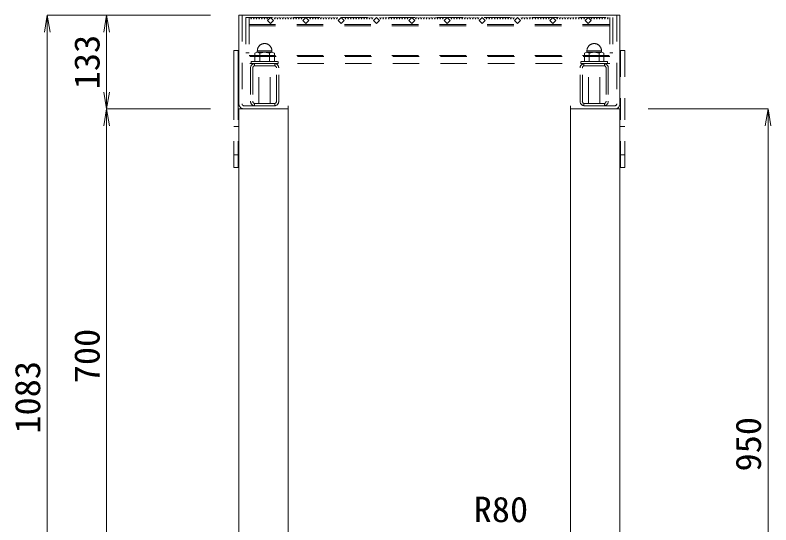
# Model space of a CAD drawing. Units: millimetres at full size. Extents: x -734 to 58102, y 49499 to 87169.
# Drawn here: x 44415 to 45486, y 77124 to 77846 of the extents above; entities that cross this region are included whole.
import ezdxf
from ezdxf.enums import TextEntityAlignment as Align

# ---------------------------------------------------------------- set-up
doc = ezdxf.new("R2010")
doc.units = ezdxf.units.MM
doc.header["$LTSCALE"] = 50
doc.linetypes.add('USER1', pattern=[1.35, 0.75, -0.6])
for name, color, linetype, lineweight in [('寸法線', 7, 'Continuous', 13), ('引出線', 4, 'Continuous', 13), ('本体', 2, 'Continuous', 20), ('ｸﾞﾚｰﾁﾝｸﾞ', 7, 'USER1', 9)]:
    doc.layers.add(name, color=color, linetype=linetype, lineweight=lineweight)
doc.styles.add('ＭＳ 明朝', font='')
doc.styles.get('ＭＳ 明朝').set_extended_font_data('MS Mincho')

# ---------------------------------------------------------------- blocks, each defined once
blk = doc.blocks.new('open_arrow')
at = {"color": 0, "linetype": 'Continuous', "lineweight": -2}
blk.add_lwpolyline([(7.5, 1.25), (0, 0), (7.5, -1.25)], dxfattribs=at)

msp = doc.modelspace()

# ---------------------------------------------------------------- linework, layer by layer
at = {"layer": '寸法線'}
for p, q in [((44460.26, 76763.03), (44460.26, 77846.03)), ((44691.67, 77846.03), (44460.26, 77846.03)), ((44544.4, 77846.03), (44544.4, 77713.03)), ((44691.67, 77846.03), (44544.4, 77846.03)), ((44544.4, 77713.03), (44544.4, 77013.03)), ((44691.67, 77713.03), (44544.4, 77713.03)), ((44691.67, 77713.03), (44544.4, 77713.03)), ((45311.67, 77713.03), (45481.53, 77713.03)), ((45481.53, 77713.03), (45481.53, 76763.03))]:
    msp.add_line(p, q, dxfattribs=at)
at = {"layer": '本体'}
for p, q in [((44731.67, 76763.03), (44731.67, 77713.03)), ((44801.67, 77713.03), (44731.67, 77713.03)), ((44801.67, 77107.07), (44801.67, 77713.03)), ((45201.67, 77107.07), (45201.67, 77713.03)), ((45271.67, 77713.03), (45201.67, 77713.03)), ((45271.67, 76763.03), (45271.67, 77713.03))]:
    msp.add_line(p, q, dxfattribs=at)
at = {"layer": 'ｸﾞﾚｰﾁﾝｸﾞ', "linetype": 'Continuous'}
for p, q in [((44731.67, 77846.03), (45271.67, 77846.03)), ((44731.67, 77846.03), (44731.67, 77720.53)), ((45271.67, 77846.03), (45271.67, 77720.53)), ((44724.67, 77796.03), (44724.67, 77713.03)), ((44724.67, 77796.03), (44730.67, 77796.03)), ((44730.67, 77796.03), (44730.67, 77713.03))]:
    msp.add_line(p, q, dxfattribs=at)
at = {"layer": 'ｸﾞﾚｰﾁﾝｸﾞ'}
for p, q in [((44736.17, 77846.03), (44736.17, 77720.53)), ((44741.67, 77842.53), (44741.67, 77792.53)), ((44746.17, 77842.53), (44746.17, 77777.53)), ((44746.17, 77842.53), (44746.17, 77792.53)), ((44748.17, 77842.53), (44749.07, 77840.43)), ((44749.07, 77840.43), (44749.97, 77842.53)), ((44751.97, 77842.53), (44752.87, 77840.43)), ((44752.87, 77840.43), (44753.77, 77842.53)), ((44755.77, 77842.53), (44756.67, 77840.43)), ((44756.67, 77840.43), (44757.57, 77842.53)), ((44759.57, 77842.53), (44760.47, 77840.43)), ((44760.47, 77840.43), (44761.37, 77842.53)), ((44763.37, 77842.53), (44764.27, 77840.43)), ((44764.27, 77840.43), (44765.17, 77842.53)), ((44767.17, 77842.53), (44768.07, 77840.43)), ((44768.07, 77840.43), (44768.97, 77842.53)), ((44770.97, 77842.53), (44771.87, 77840.43)), ((44771.87, 77840.43), (44772.77, 77842.53)), ((44776.67, 77842.53), (44772.43, 77838.29)), ((44780.92, 77838.29), (44776.67, 77842.53)), ((44781.67, 77842.53), (44782.57, 77840.43)), ((44782.57, 77840.43), (44783.47, 77842.53)), ((44785.47, 77842.53), (44786.37, 77840.43)), ((44786.37, 77840.43), (44787.27, 77842.53)), ((44789.27, 77842.53), (44790.17, 77840.43)), ((44790.17, 77840.43), (44791.07, 77842.53)), ((44793.07, 77842.53), (44793.97, 77840.43)), ((44793.97, 77840.43), (44794.87, 77842.53)), ((44796.87, 77842.53), (44797.77, 77840.43)), ((44797.77, 77840.43), (44798.67, 77842.53)), ((44800.67, 77842.53), (44801.57, 77840.43)), ((44801.57, 77840.43), (44802.47, 77842.53)), ((44804.47, 77842.53), (44805.37, 77840.43)), ((44805.37, 77840.43), (44806.27, 77842.53)), ((44808.27, 77842.53), (44809.17, 77840.43)), ((44809.17, 77840.43), (44810.07, 77842.53)), ((44812.07, 77842.53), (44812.97, 77840.43)), ((44812.97, 77840.43), (44813.87, 77842.53)), ((44815.87, 77842.53), (44816.77, 77840.43)), ((44816.77, 77840.43), (44817.67, 77842.53)), ((44819.67, 77842.53), (44820.57, 77840.43)), ((44820.57, 77840.43), (44821.47, 77842.53)), ((44826.67, 77842.53), (44822.43, 77838.29)), ((44830.92, 77838.29), (44826.67, 77842.53)), ((44831.67, 77842.53), (44832.57, 77840.43)), ((44832.57, 77840.43), (44833.47, 77842.53)), ((44835.47, 77842.53), (44836.37, 77840.43)), ((44836.37, 77840.43), (44837.27, 77842.53)), ((44839.27, 77842.53), (44840.17, 77840.43)), ((44840.17, 77840.43), (44841.07, 77842.53)), ((44843.07, 77842.53), (44843.97, 77840.43)), ((44843.97, 77840.43), (44844.87, 77842.53)), ((44846.87, 77842.53), (44847.77, 77840.43)), ((44847.77, 77840.43), (44848.67, 77842.53)), ((44850.67, 77842.53), (44851.57, 77840.43)), ((44851.57, 77840.43), (44852.47, 77842.53)), ((44854.47, 77842.53), (44855.37, 77840.43)), ((44855.37, 77840.43), (44856.27, 77842.53)), ((44858.27, 77842.53), (44859.17, 77840.43)), ((44859.17, 77840.43), (44860.07, 77842.53)), ((44862.07, 77842.53), (44862.97, 77840.43)), ((44862.97, 77840.43), (44863.87, 77842.53)), ((44865.87, 77842.53), (44866.77, 77840.43)), ((44866.77, 77840.43), (44867.67, 77842.53)), ((44869.67, 77842.53), (44870.57, 77840.43)), ((44870.57, 77840.43), (44871.47, 77842.53)), ((44876.67, 77842.53), (44872.43, 77838.29)), ((44880.92, 77838.29), (44876.67, 77842.53)), ((44881.67, 77842.53), (44882.57, 77840.43)), ((44882.57, 77840.43), (44883.47, 77842.53)), ((44885.47, 77842.53), (44886.37, 77840.43)), ((44886.37, 77840.43), (44887.27, 77842.53)), ((44889.27, 77842.53), (44890.17, 77840.43)), ((44890.17, 77840.43), (44891.07, 77842.53)), ((44893.07, 77842.53), (44893.97, 77840.43)), ((44893.97, 77840.43), (44894.87, 77842.53)), ((44896.87, 77842.53), (44897.77, 77840.43)), ((44897.77, 77840.43), (44898.67, 77842.53)), ((44900.67, 77842.53), (44901.57, 77840.43)), ((44901.57, 77840.43), (44902.47, 77842.53)), ((44904.47, 77842.53), (44905.37, 77840.43)), ((44905.37, 77840.43), (44906.27, 77842.53)), ((44908.27, 77842.53), (44909.17, 77840.43)), ((44909.17, 77840.43), (44910.07, 77842.53)), ((44912.07, 77842.53), (44912.97, 77840.43)), ((44912.97, 77840.43), (44913.87, 77842.53)), ((44915.87, 77842.53), (44916.77, 77840.43)), ((44916.77, 77840.43), (44917.67, 77842.53)), ((44919.67, 77842.53), (44920.57, 77840.43)), ((44920.57, 77840.43), (44921.47, 77842.53)), ((44926.67, 77842.53), (44922.43, 77838.29)), ((44930.92, 77838.29), (44926.67, 77842.53)), ((44931.67, 77842.53), (44932.57, 77840.43)), ((44932.57, 77840.43), (44933.47, 77842.53)), ((44935.47, 77842.53), (44936.37, 77840.43)), ((44936.37, 77840.43), (44937.27, 77842.53)), ((44939.27, 77842.53), (44940.17, 77840.43)), ((44940.17, 77840.43), (44941.07, 77842.53)), ((44943.07, 77842.53), (44943.97, 77840.43)), ((44943.97, 77840.43), (44944.87, 77842.53)), ((44946.87, 77842.53), (44947.77, 77840.43)), ((44947.77, 77840.43), (44948.67, 77842.53)), ((44950.67, 77842.53), (44951.57, 77840.43)), ((44951.57, 77840.43), (44952.47, 77842.53)), ((44954.47, 77842.53), (44955.37, 77840.43)), ((44955.37, 77840.43), (44956.27, 77842.53)), ((44958.27, 77842.53), (44959.17, 77840.43)), ((44959.17, 77840.43), (44960.07, 77842.53)), ((44962.07, 77842.53), (44962.97, 77840.43)), ((44962.97, 77840.43), (44963.87, 77842.53)), ((44965.87, 77842.53), (44966.77, 77840.43)), ((44966.77, 77840.43), (44967.67, 77842.53)), ((44969.67, 77842.53), (44970.58, 77840.43)), ((44970.58, 77840.43), (44971.47, 77842.53)), ((44976.67, 77842.53), (44972.43, 77838.29)), ((44980.92, 77838.29), (44976.67, 77842.53)), ((44981.67, 77842.53), (44982.57, 77840.43)), ((44982.57, 77840.43), (44983.47, 77842.53)), ((44985.47, 77842.53), (44986.37, 77840.43)), ((44986.37, 77840.43), (44987.27, 77842.53)), ((44989.27, 77842.53), (44990.17, 77840.43)), ((44990.17, 77840.43), (44991.07, 77842.53)), ((44993.07, 77842.53), (44993.97, 77840.43)), ((44993.97, 77840.43), (44994.87, 77842.53)), ((44996.87, 77842.53), (44997.77, 77840.43)), ((44997.77, 77840.43), (44998.67, 77842.53)), ((45000.67, 77842.53), (45001.57, 77840.43)), ((45002.67, 77842.53), (45001.78, 77840.43)), ((45005.58, 77840.43), (45004.68, 77842.53)), ((45006.47, 77842.53), (45005.58, 77840.43)), ((45009.37, 77840.43), (45008.48, 77842.53)), ((45010.27, 77842.53), (45009.37, 77840.43)), ((45013.17, 77840.43), (45012.28, 77842.53)), ((45014.08, 77842.53), (45013.17, 77840.43)), ((45016.98, 77840.43), (45016.08, 77842.53)), ((45017.87, 77842.53), (45016.98, 77840.43)), ((45020.78, 77840.43), (45019.87, 77842.53)), ((45021.67, 77842.53), (45020.78, 77840.43)), ((45022.43, 77838.29), (45026.68, 77842.53)), ((45026.68, 77842.53), (45030.92, 77838.29)), ((45032.77, 77840.43), (45031.87, 77842.53)), ((45033.68, 77842.53), (45032.77, 77840.43)), ((45036.58, 77840.43), (45035.68, 77842.53)), ((45037.48, 77842.53), (45036.58, 77840.43)), ((45040.38, 77840.43), (45039.48, 77842.53)), ((45041.28, 77842.53), (45040.38, 77840.43)), ((45044.18, 77840.43), (45043.28, 77842.53)), ((45045.08, 77842.53), (45044.18, 77840.43)), ((45047.98, 77840.43), (45047.08, 77842.53)), ((45048.88, 77842.53), (45047.98, 77840.43)), ((45051.78, 77840.43), (45050.88, 77842.53)), ((45052.68, 77842.53), (45051.78, 77840.43)), ((45055.58, 77840.43), (45054.68, 77842.53)), ((45056.48, 77842.53), (45055.58, 77840.43)), ((45059.38, 77840.43), (45058.48, 77842.53)), ((45060.28, 77842.53), (45059.38, 77840.43)), ((45063.18, 77840.43), (45062.28, 77842.53)), ((45064.08, 77842.53), (45063.18, 77840.43)), ((45066.98, 77840.43), (45066.08, 77842.53)), ((45067.88, 77842.53), (45066.98, 77840.43)), ((45070.78, 77840.43), (45069.88, 77842.53)), ((45071.68, 77842.53), (45070.78, 77840.43)), ((45072.43, 77838.29), (45076.68, 77842.53)), ((45076.68, 77842.53), (45080.92, 77838.29)), ((45082.77, 77840.43), (45081.87, 77842.53)), ((45083.68, 77842.53), (45082.77, 77840.43)), ((45086.58, 77840.43), (45085.67, 77842.53)), ((45087.48, 77842.53), (45086.58, 77840.43)), ((45090.37, 77840.43), (45089.47, 77842.53)), ((45091.28, 77842.53), (45090.37, 77840.43)), ((45094.17, 77840.43), (45093.27, 77842.53)), ((45095.08, 77842.53), (45094.17, 77840.43)), ((45097.97, 77840.43), (45097.07, 77842.53)), ((45098.88, 77842.53), (45097.97, 77840.43)), ((45101.77, 77840.43), (45100.87, 77842.53)), ((45102.68, 77842.53), (45101.77, 77840.43)), ((45105.57, 77840.43), (45104.67, 77842.53)), ((45106.48, 77842.53), (45105.57, 77840.43)), ((45109.37, 77840.43), (45108.47, 77842.53)), ((45110.28, 77842.53), (45109.37, 77840.43)), ((45113.17, 77840.43), (45112.27, 77842.53)), ((45114.08, 77842.53), (45113.17, 77840.43)), ((45116.97, 77840.43), (45116.07, 77842.53)), ((45117.88, 77842.53), (45116.97, 77840.43)), ((45120.77, 77840.43), (45119.87, 77842.53)), ((45121.67, 77842.53), (45120.77, 77840.43)), ((45122.43, 77838.29), (45126.68, 77842.53)), ((45126.68, 77842.53), (45130.92, 77838.29)), ((45132.77, 77840.43), (45131.87, 77842.53)), ((45133.68, 77842.53), (45132.77, 77840.43)), ((45136.58, 77840.43), (45135.68, 77842.53)), ((45137.48, 77842.53), (45136.58, 77840.43)), ((45140.38, 77840.43), (45139.48, 77842.53)), ((45141.28, 77842.53), (45140.38, 77840.43)), ((45144.18, 77840.43), (45143.28, 77842.53)), ((45145.08, 77842.53), (45144.18, 77840.43)), ((45147.98, 77840.43), (45147.08, 77842.53)), ((45148.87, 77842.53), (45147.98, 77840.43)), ((45151.78, 77840.43), (45150.88, 77842.53)), ((45152.68, 77842.53), (45151.78, 77840.43)), ((45155.58, 77840.43), (45154.68, 77842.53)), ((45156.48, 77842.53), (45155.58, 77840.43)), ((45159.38, 77840.43), (45158.48, 77842.53)), ((45160.28, 77842.53), (45159.38, 77840.43)), ((45163.18, 77840.43), (45162.28, 77842.53)), ((45164.08, 77842.53), (45163.18, 77840.43)), ((45166.98, 77840.43), (45166.08, 77842.53)), ((45167.88, 77842.53), (45166.98, 77840.43)), ((45170.78, 77840.43), (45169.88, 77842.53)), ((45171.68, 77842.53), (45170.78, 77840.43)), ((45172.43, 77838.29), (45176.68, 77842.53)), ((45176.68, 77842.53), (45180.92, 77838.29)), ((45182.77, 77840.43), (45181.87, 77842.53)), ((45183.68, 77842.53), (45182.77, 77840.43)), ((45186.58, 77840.43), (45185.68, 77842.53)), ((45187.48, 77842.53), (45186.58, 77840.43)), ((45190.38, 77840.43), (45189.48, 77842.53)), ((45191.28, 77842.53), (45190.38, 77840.43)), ((45194.18, 77840.43), (45193.28, 77842.53)), ((45195.08, 77842.53), (45194.18, 77840.43)), ((45197.98, 77840.43), (45197.08, 77842.53)), ((45198.88, 77842.53), (45197.98, 77840.43)), ((45201.78, 77840.43), (45200.88, 77842.53)), ((45202.68, 77842.53), (45201.78, 77840.43)), ((45205.58, 77840.43), (45204.68, 77842.53)), ((45206.48, 77842.53), (45205.58, 77840.43)), ((45209.38, 77840.43), (45208.48, 77842.53)), ((45210.28, 77842.53), (45209.38, 77840.43)), ((45213.18, 77840.43), (45212.28, 77842.53)), ((45214.08, 77842.53), (45213.18, 77840.43)), ((45216.98, 77840.43), (45216.08, 77842.53)), ((45217.88, 77842.53), (45216.98, 77840.43)), ((45220.78, 77840.43), (45219.88, 77842.53)), ((45221.68, 77842.53), (45220.78, 77840.43)), ((45222.43, 77838.29), (45226.68, 77842.53)), ((45226.68, 77842.53), (45230.92, 77838.29)), ((45231.48, 77840.43), (45230.58, 77842.53)), ((45232.38, 77842.53), (45231.48, 77840.43)), ((45235.28, 77840.43), (45234.38, 77842.53)), ((45236.18, 77842.53), (45235.28, 77840.43)), ((45239.08, 77840.43), (45238.18, 77842.53)), ((45239.98, 77842.53), (45239.08, 77840.43)), ((45242.88, 77840.43), (45241.98, 77842.53)), ((45243.78, 77842.53), (45242.88, 77840.43)), ((45246.68, 77840.43), (45245.78, 77842.53)), ((45247.58, 77842.53), (45246.68, 77840.43)), ((45250.48, 77840.43), (45249.58, 77842.53)), ((45251.38, 77842.53), (45250.48, 77840.43)), ((45254.28, 77840.43), (45253.38, 77842.53)), ((45255.18, 77842.53), (45254.28, 77840.43)), ((45257.18, 77842.53), (45257.18, 77777.53)), ((45257.18, 77842.53), (45257.18, 77792.53)), ((45261.68, 77842.53), (45261.68, 77792.53)), ((45267.17, 77846.03), (45267.17, 77720.53)), ((44746.17, 77832.53), (45257.18, 77832.53)), ((44746.17, 77831.03), (45257.18, 77831.03)), ((44772.43, 77838.29), (44776.67, 77834.05)), ((44776.67, 77834.05), (44780.92, 77838.29)), ((44822.43, 77838.29), (44826.67, 77834.05)), ((44826.67, 77834.05), (44830.92, 77838.29)), ((44872.43, 77838.29), (44876.67, 77834.05)), ((44876.67, 77834.05), (44880.92, 77838.29)), ((44922.43, 77838.29), (44926.67, 77834.05)), ((44926.67, 77834.05), (44930.92, 77838.29)), ((44972.43, 77838.29), (44976.67, 77834.05)), ((44976.67, 77834.05), (44980.92, 77838.29)), ((45026.68, 77834.05), (45022.43, 77838.29)), ((45030.92, 77838.29), (45026.68, 77834.05)), ((45076.68, 77834.05), (45072.43, 77838.29)), ((45080.92, 77838.29), (45076.68, 77834.05)), ((45126.68, 77834.05), (45122.43, 77838.29)), ((45130.92, 77838.29), (45126.68, 77834.05)), ((45176.68, 77834.05), (45172.43, 77838.29)), ((45180.92, 77838.29), (45176.68, 77834.05)), ((45226.68, 77834.05), (45222.43, 77838.29)), ((45230.92, 77838.29), (45226.68, 77834.05)), ((44741.67, 77792.53), (44746.17, 77792.53)), ((44746.17, 77789.03), (45257.18, 77789.03)), ((45257.18, 77787.53), (44746.17, 77787.53)), ((44754.32, 77792.33), (44757.79, 77793.53)), ((44754.32, 77780.53), (44754.32, 77792.33)), ((44757.79, 77795.53), (44778.56, 77795.53)), ((44757.79, 77793.53), (44757.79, 77795.53)), ((44757.79, 77793.53), (44761.25, 77792.33)), ((44778.56, 77793.53), (44757.79, 77793.53)), ((44761.25, 77792.33), (44768.17, 77793.53)), ((44761.25, 77780.53), (44761.25, 77792.33)), ((44768.17, 77793.53), (44775.1, 77792.33)), ((44775.1, 77792.33), (44778.56, 77793.53)), ((44775.1, 77792.33), (44775.1, 77780.53)), ((44778.56, 77795.53), (44778.56, 77793.53)), ((44778.56, 77793.53), (44782.02, 77792.33)), ((44782.02, 77792.33), (44782.02, 77780.53)), ((45224.79, 77793.53), (45221.33, 77792.33)), ((45221.33, 77792.33), (45221.33, 77780.53)), ((45245.56, 77795.53), (45224.79, 77795.53)), ((45224.79, 77795.53), (45224.79, 77793.53)), ((45228.25, 77792.33), (45224.79, 77793.53)), ((45224.79, 77793.53), (45245.56, 77793.53)), ((45235.17, 77793.53), (45228.25, 77792.33)), ((45228.25, 77792.33), (45228.25, 77780.53)), ((45242.1, 77792.33), (45235.17, 77793.53)), ((45245.56, 77793.53), (45242.1, 77792.33)), ((45242.1, 77780.53), (45242.1, 77792.33)), ((45245.56, 77793.53), (45245.56, 77795.53)), ((45249.02, 77792.33), (45245.56, 77793.53)), ((45249.02, 77780.53), (45249.02, 77792.33)), ((45261.68, 77792.53), (45257.18, 77792.53)), ((45272.67, 77796.03), (45272.67, 77713.03)), ((45278.67, 77796.03), (45272.67, 77796.03)), ((45278.67, 77796.03), (45278.67, 77713.03)), ((45257.18, 77777.53), (44746.17, 77777.53)), ((44749.17, 77780.53), (44787.17, 77780.53)), ((44749.17, 77780.53), (44768.17, 77780.53)), ((44749.17, 77777.53), (44749.17, 77780.53)), ((44787.17, 77777.53), (44749.17, 77777.53)), ((44753.67, 77777.47), (44753.67, 77774.2)), ((44768.17, 77780.53), (44754.32, 77780.53)), ((44781.77, 77777.53), (44754.57, 77777.53)), ((44781.77, 77777.53), (44754.57, 77777.53)), ((44781.77, 77777.53), (44754.57, 77777.53)), ((44760.17, 77720.73), (44760.17, 77777.53)), ((44760.17, 77777.53), (44776.17, 77777.53)), ((44768.17, 77780.53), (44761.25, 77780.53)), ((44782.02, 77780.53), (44768.17, 77780.53)), ((44776.17, 77720.73), (44776.17, 77777.53)), ((44782.67, 77777.47), (44782.67, 77774.2)), ((44787.17, 77780.53), (44787.17, 77777.53)), ((45254.17, 77780.53), (45216.17, 77780.53)), ((45216.17, 77780.53), (45216.17, 77777.53)), ((45216.17, 77777.53), (45254.17, 77777.53)), ((45220.67, 77777.47), (45220.67, 77774.2)), ((45221.33, 77780.53), (45235.17, 77780.53)), ((45221.57, 77777.53), (45248.78, 77777.53)), ((45221.57, 77777.53), (45248.77, 77777.53)), ((45221.58, 77777.53), (45248.78, 77777.53)), ((45227.17, 77720.73), (45227.17, 77777.53)), ((45243.18, 77777.53), (45227.17, 77777.53)), ((45235.17, 77780.53), (45249.02, 77780.53)), ((45254.17, 77780.53), (45235.17, 77780.53)), ((45235.17, 77780.53), (45242.1, 77780.53)), ((45243.18, 77720.73), (45243.18, 77777.53)), ((45249.67, 77777.47), (45249.67, 77774.2)), ((45254.17, 77777.53), (45254.17, 77780.53)), ((44748.17, 77771.13), (44748.17, 77723.93)), ((44751.37, 77771.13), (44751.37, 77723.93)), ((44781.77, 77774.33), (44754.57, 77774.33)), ((44784.97, 77723.93), (44784.97, 77771.13)), ((44788.17, 77723.93), (44788.17, 77771.13)), ((45215.18, 77723.93), (45215.18, 77771.13)), ((45218.38, 77723.93), (45218.38, 77771.13)), ((45221.57, 77774.33), (45248.78, 77774.33)), ((45251.97, 77771.13), (45251.97, 77723.93)), ((45255.18, 77771.13), (45255.18, 77723.93)), ((44724.67, 77630.03), (44724.67, 77713.03)), ((44730.68, 77630.03), (44730.68, 77713.03)), ((44739.17, 77717.53), (44801.67, 77717.53)), ((44753.67, 77720.86), (44753.67, 77717.59)), ((44754.57, 77720.73), (44781.77, 77720.73)), ((44754.57, 77717.53), (44781.77, 77717.53)), ((44782.67, 77720.86), (44782.67, 77717.59)), ((44801.67, 77717.53), (44801.67, 77713.03)), ((45264.17, 77717.53), (45201.67, 77717.53)), ((45201.67, 77717.53), (45201.67, 77713.03)), ((45220.67, 77720.86), (45220.67, 77717.59)), ((45248.78, 77720.73), (45221.57, 77720.73)), ((45248.78, 77717.53), (45221.57, 77717.53)), ((45249.67, 77720.86), (45249.67, 77717.59)), ((45272.67, 77630.03), (45272.67, 77713.03)), ((45278.67, 77630.03), (45278.67, 77713.03)), ((44724.67, 77688.03), (44730.67, 77688.03)), ((45272.68, 77688.03), (45278.68, 77688.03)), ((44724.67, 77648.03), (44730.67, 77648.03)), ((45272.68, 77648.03), (45278.68, 77648.03)), ((44724.67, 77630.03), (44730.68, 77630.03)), ((45278.67, 77630.03), (45272.67, 77630.03))]:
    msp.add_line(p, q, dxfattribs=at)
at = {"layer": 'ｸﾞﾚｰﾁﾝｸﾞ', "lineweight": 5}
msp.add_line((44741.67, 77842.53), (45261.68, 77842.53), dxfattribs=at)
at = {"layer": 'ｸﾞﾚｰﾁﾝｸﾞ'}
for centre, radius, start, end in [((44768.17, 77795.53), 10.25, 0, 180), ((45235.17, 77795.53), 10.25, 0, 180), ((44754.57, 77771.13), 6.4, 90, 180), ((44781.77, 77771.13), 6.4, 0, 90), ((45221.57, 77771.13), 6.4, 90, 180), ((45248.78, 77771.13), 6.4, 0, 90), ((44754.57, 77771.13), 3.2, 90, 180), ((44781.77, 77771.13), 3.2, 0, 90), ((45221.57, 77771.13), 3.2, 90, 180), ((45248.78, 77771.13), 3.2, 0, 90), ((44754.57, 77723.93), 6.4, 180, 270), ((44754.57, 77723.93), 3.2, 180, 270), ((44781.77, 77723.93), 6.4, 270, 0), ((44781.77, 77723.93), 3.2, 270, 0), ((45221.57, 77723.93), 6.4, 180, 270), ((45221.57, 77723.93), 3.2, 180, 270), ((45248.78, 77723.93), 6.4, 270, 0), ((45248.78, 77723.93), 3.2, 270, 0), ((44739.17, 77720.53), 7.5, 180, 270), ((44739.17, 77720.53), 3, 180, 270), ((45264.17, 77720.53), 7.5, 270, 0), ((45264.17, 77720.53), 3, 270, 0)]:
    msp.add_arc(centre, radius, start, end, dxfattribs=at)

# ---------------------------------------------------------------- block references
at = {"layer": '寸法線', "xscale": 3.2, "yscale": 3.2}
for p, rotation in [((44460.26, 77846.03), 270), ((44544.4, 77846.03), 270), ((44544.4, 77713.03), 90), ((44544.4, 77713.03), 270), ((45481.53, 77713.03), 270)]:
    msp.add_blockref('open_arrow', p, dxfattribs=dict(at, rotation=rotation))

# ---------------------------------------------------------------- texts
at = {"layer": '寸法線', "style": 'ＭＳ 明朝', "width": 1.05}
for s, p in [('133', (44516.4, 77779.53)), ('700', (44516.4, 77363.03)), ('1083', (44432.26, 77304.53)), ('950', (45453.53, 77238.03))]:
    msp.add_text(s, height=36.03, rotation=90, dxfattribs=at).set_placement(p, align=Align.MIDDLE_CENTER)
at = {"layer": '引出線', "style": 'ＭＳ 明朝', "width": 1.05}
msp.add_text('R80', height=36.03, dxfattribs=at).set_placement((45141.58, 77163.69), align=Align.TOP_RIGHT)

doc.saveas('drawing.dxf')
